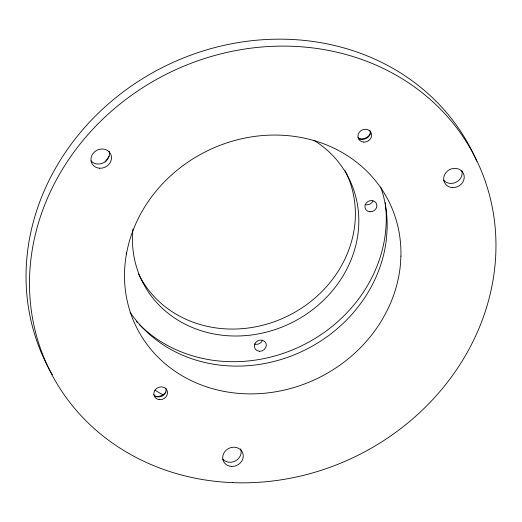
<?xml version="1.0" encoding="UTF-8"?>
<svg xmlns="http://www.w3.org/2000/svg" width="522" height="522" viewBox="0 0 522 522"><rect width="100%" height="100%" fill="white"/><g stroke="black" fill="none" stroke-linecap="round" stroke-linejoin="round"><path stroke-width="0.78" d="M313.924 140.287A115.453 103.506 -26.4 0 1 292.19 322.479A115.453 103.506 -26.4 0 1 132.758 231.285M132.823 230.548A115.453 103.506 -26.4 0 1 132.96 229.067M345.12 170.811A115.453 103.506 -26.4 0 1 288.464 315.673A115.453 103.506 -26.4 0 1 138.532 273.946M126.331 252.792A6.12 5.488 -26.4 0 1 126.304 254.253M262.39 340.494A6.12 5.488 -26.4 0 1 254.501 344.063M372.956 200.97A6.12 5.488 -26.4 0 1 365.074 204.539M385.21 202.647A143.446 128.595 -26.4 0 1 302.884 345.186A143.446 128.595 -26.4 0 1 139.531 324.762M137.41 322.609A143.446 128.595 -26.4 0 1 136.373 321.513M163.288 394.926A174.929 156.822 -26.4 0 1 154.877 390.13M105.163 161.964A174.929 156.822 -26.4 0 1 109.196 156.085M369.981 130.526A6.995 6.271 -26.4 0 1 366.49 138.363A6.995 6.271 -26.4 0 1 357.909 137.169M165.852 388.114A6.995 6.271 -26.4 0 1 162.362 395.957A6.995 6.271 -26.4 0 1 153.781 394.762M240.701 448.907A10.499 9.409 -26.4 0 1 235.637 460.802A10.499 9.409 -26.4 0 1 222.659 459.066M109.144 151.282A10.499 9.409 -26.4 0 1 103.591 162.753A10.499 9.409 -26.4 0 1 90.919 160.854M370.587 133.789A11.373 10.192 -26.4 0 1 359.129 139.106M461.866 170.642A10.499 9.409 -26.4 0 1 456.306 182.119A10.499 9.409 -26.4 0 1 443.635 180.214M380.701 187A140.992 126.402 -26.4 0 1 387.135 228.408L386.574 237.438A140.992 126.402 -26.4 0 1 279.303 360.01A140.992 126.402 -26.4 0 1 130.069 312.176M52.331 374.705A237.908 213.283 -26.4 0 1 163.255 67.084A237.908 213.283 -26.4 0 1 476.808 161.331M165.957 392.061A11.373 10.192 -26.4 0 1 155.602 396.746M400.916 256.178L400.361 265.209A140.992 126.402 -26.4 0 1 387.683 309.422L383.259 317.781A140.992 126.402 -26.4 0 1 156.868 355.991A140.992 126.402 -26.4 0 1 216.904 146.558A140.992 126.402 -26.4 0 1 400.916 256.178M259.454 351.28A6.12 5.488 -26.4 0 0 265.9 343.15A6.12 5.488 -26.4 0 0 255.61 342.582A6.12 5.488 -26.4 0 0 259.454 351.28M370.026 211.756A6.12 5.488 -26.4 0 0 376.473 203.619A6.12 5.488 -26.4 0 0 366.183 203.058A6.12 5.488 -26.4 0 0 370.026 211.756M363.795 142.088A6.995 6.271 -26.4 0 0 371.162 132.79A6.995 6.271 -26.4 0 0 359.404 132.144A6.995 6.271 -26.4 0 0 363.795 142.088M99.748 168.234A10.499 9.409 -26.4 0 0 110.794 154.29A10.499 9.409 -26.4 0 0 93.164 153.324A10.499 9.409 -26.4 0 0 99.748 168.234M159.667 399.676A6.995 6.271 -26.4 0 0 167.033 390.384A6.995 6.271 -26.4 0 0 155.275 389.738A6.995 6.271 -26.4 0 0 159.667 399.676M231.494 466.44A10.499 9.409 -26.4 0 0 242.541 452.502A10.499 9.409 -26.4 0 0 224.904 451.53A10.499 9.409 -26.4 0 0 231.494 466.44M452.47 187.594A10.499 9.409 -26.4 0 0 463.516 173.65A10.499 9.409 -26.4 0 0 445.879 172.684A10.499 9.409 -26.4 0 0 452.47 187.594M232.786 482.648A237.908 213.283 -26.4 0 0 478.015 163.269A237.908 213.283 -26.4 0 0 77.367 147.498A237.908 213.283 -26.4 0 0 232.786 482.648"/></g></svg>
